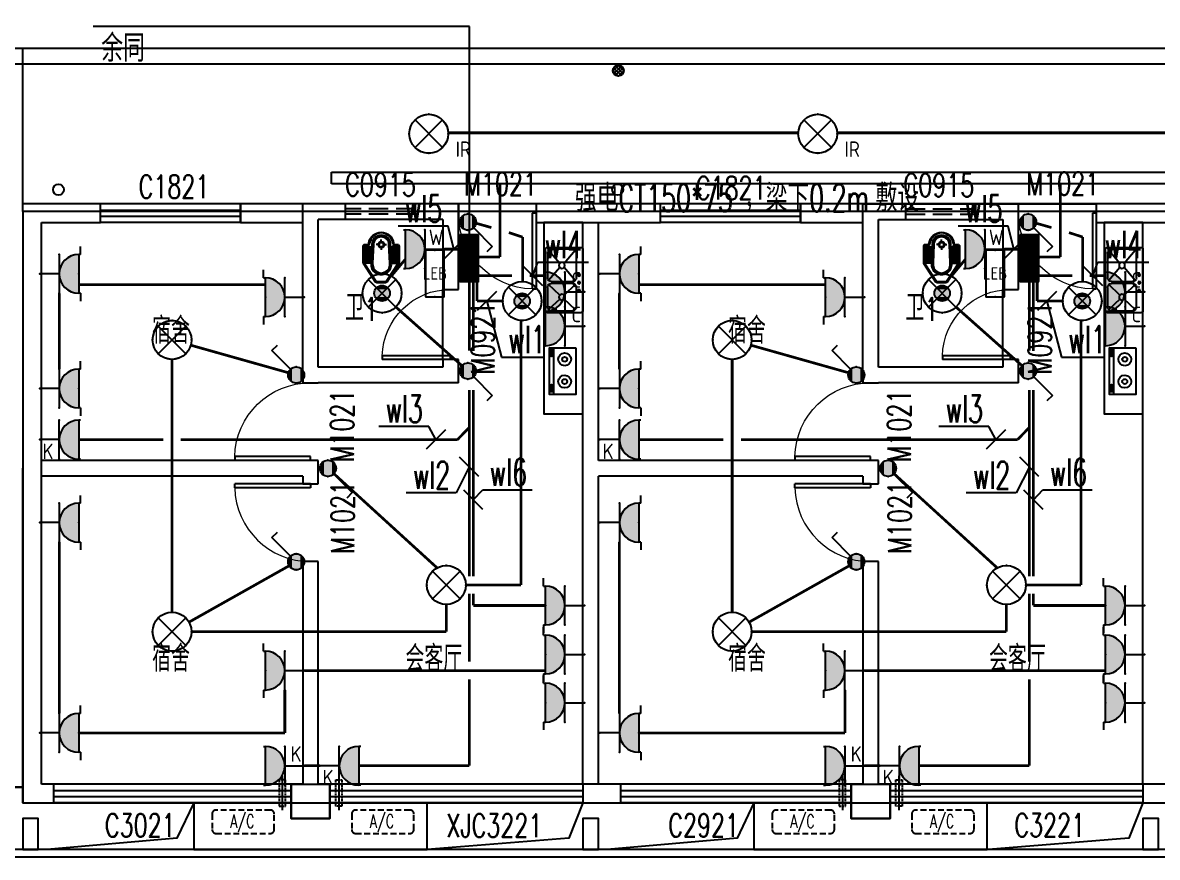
# Model space of a CAD drawing. Extents: x -9422388 to 15610651, y -1992469 to 953794.
# Drawn here: x -2757211 to -2742626, y -207151 to -196424 of the extents above; entities that cross this region are included whole.
import ezdxf
from ezdxf.enums import TextEntityAlignment as Align

# ---------------------------------------------------------------- set-up
doc = ezdxf.new("R2010")
doc.units = 0
doc.header["$LTSCALE"] = 1000
for name, pattern in [('( Hidden )', [0.375, 0.25, -0.125]), ('ACAD_ISO04W100', [30, 24, -3, 0, -3]), ('DASH', [0.35, 0.25, -0.1])]:
    doc.linetypes.add(name, pattern=pattern)
for name, color, linetype in [('A-FLOR-HVAC', 4, 'Continuous'), ('A-FLOR-OTHER2-ON', 83, 'Continuous'), ('CABLETRAY', 4, 'Continuous'), ('DIM-插座', 3, 'Continuous'), ('DIM-照明', 3, 'Continuous'), ('DIM-箱柜', 3, 'Continuous'), ('EQUIP-插座', 3, 'Continuous'), ('EQUIP-照明', 3, 'Continuous'), ('EQUIP-箱柜', 3, 'Continuous'), ('TEL_TEXT', 7, 'Continuous'), ('WINDOW_TEXT', 7, 'Continuous'), ('WIRE-插座', 5, 'Continuous'), ('WIRE-照明', 1, 'Continuous'), ('厨具', 4, 'Continuous'), ('洁具', 253, 'Continuous')]:
    doc.layers.add(name, color=color, linetype=linetype)
doc.styles.add('_TCH_DIM', font='SIMPLEX', dxfattribs={"bigfont": 'GBCBIG'})
doc.styles.add('_TCH_WINDOW', font='SIMPLEX', dxfattribs={"height": 3.5, "bigfont": 'GBCBIG'})
doc.styles.add('_TEL_ATTDEF', font='GBENOR', dxfattribs={"width": 0.8, "height": 3, "bigfont": 'GBCBIG'})
doc.styles.add('_TEL_DIM', font='SIMPLEX', dxfattribs={"width": 0.8, "height": 3.5, "bigfont": 'HZTXT'})
doc.styles.get("Standard").update_dxf_attribs({"font": 'gbenor.shx', "bigfont": 'gbcbig.shx'})

# ---------------------------------------------------------------- blocks, each defined once
blk = doc.blocks.new('$plan$00002871')
at = {"layer": '洁具', "color": 0}
for p, q in [((0, -475), (0, -423)), ((-15, -490), (-67, -490)), ((0, -505), (0, -557)), ((15, -490), (67, -490))]:
    blk.add_line(p, q, dxfattribs=at)
for points in [[(159, -508, -0.88995), (-159, -508, 0.380538), (-179, -491), (-210, -491, -0.414214), (-230, -471), (-230, -258, -0.144595), (-227, -247), (-73, -9, -0.254383), (-56, 0), (56, 0, -0.254383), (73, -9), (227, -247, -0.144595), (230, -258), (230, -471, -0.414214), (210, -491), (179, -491, 0.380538)], [(120, -491), (130, -252, 1.134994), (-130, -252), (-120, -491, 0.992594)], [(105, -490), (115, -251, 1.141146), (-115, -251), (-105, -490, 0.994896)], [(100, -490), (110, -251, 1.143479), (-110, -251), (-100, -490, 0.995777)], [(-149, -264, 1), (-149, -252), (-207, -252, 1), (-207, -264)], [(-148, -287, 1), (-148, -275), (-207, -275, 1), (-207, -287)], [(-149, -263, 1), (-149, -253), (-207, -253, 1), (-207, -263)], [(-148, -286, 1), (-148, -276), (-207, -276, 1), (-207, -286)], [(148, -287, -1), (148, -275), (207, -275, -1), (207, -287)], [(148, -286, -1), (148, -276), (207, -276, -1), (207, -286)], [(149, -264, -1), (149, -252), (207, -252, -1), (207, -264)], [(149, -263, -1), (149, -253), (207, -253, -1), (207, -263)], [(-147, -307, 1), (-147, -295), (-207, -295, 1), (-207, -307)], [(-146, -330, 1), (-146, -319), (-207, -319, 1), (-207, -330)], [(-146, -352, 1), (-146, -341), (-207, -341, 1), (-207, -352)], [(-145, -376, 1), (-145, -364), (-207, -364, 1), (-207, -376)], [(-144, -399, 1), (-144, -388), (-207, -388, 1), (-207, -399)], [(-143, -423, 1), (-143, -411), (-207, -411, 1), (-207, -423)], [(-141, -444, 1), (-141, -432), (-207, -432, 1), (-207, -444)], [(-147, -306, 1), (-147, -296), (-207, -296, 1), (-207, -306)], [(-146, -329, 1), (-146, -320), (-207, -320, 1), (-207, -329)], [(-146, -351, 1), (-146, -342), (-207, -342, 1), (-207, -351)], [(-145, -375, 1), (-145, -365), (-207, -365, 1), (-207, -375)], [(-144, -398, 1), (-144, -389), (-207, -389, 1), (-207, -398)], [(-143, -422, 1), (-143, -412), (-207, -412, 1), (-207, -422)], [(-141, -443, 1), (-141, -433), (-207, -433, 1), (-207, -443)], [(141, -444, -1), (141, -432), (207, -432, -1), (207, -444)], [(141, -443, -1), (141, -433), (207, -433, -1), (207, -443)], [(143, -423, -1), (143, -411), (207, -411, -1), (207, -423)], [(144, -399, -1), (144, -388), (207, -388, -1), (207, -399)], [(143, -422, -1), (143, -412), (207, -412, -1), (207, -422)], [(145, -376, -1), (145, -364), (207, -364, -1), (207, -376)], [(144, -398, -1), (144, -389), (207, -389, -1), (207, -398)], [(146, -352, -1), (146, -341), (207, -341, -1), (207, -352)], [(145, -375, -1), (145, -365), (207, -365, -1), (207, -375)], [(146, -330, -1), (146, -319), (207, -319, -1), (207, -330)], [(146, -351, -1), (146, -342), (207, -342, -1), (207, -351)], [(147, -307, -1), (147, -295), (207, -295, -1), (207, -307)], [(146, -329, -1), (146, -320), (207, -320, -1), (207, -329)], [(147, -306, -1), (147, -296), (207, -296, -1), (207, -306)], [(-141, -464, 1), (-141, -453), (-207, -453, 1), (-207, -464)], [(-141, -463, 1), (-141, -454), (-207, -454, 1), (-207, -463)], [(141, -464, -1), (141, -453), (207, -453, -1), (207, -464)], [(141, -463, -1), (141, -454), (207, -454, -1), (207, -463)]]:
    blk.add_lwpolyline(points, format="xyb", close=True, dxfattribs=at)
blk.add_lwpolyline([(-149, -507, 0.380538), (-179, -481), (-210, -481, -0.414214), (-220, -471), (-220, -258, -0.144595), (-218, -253), (-64, -15, -0.254383), (-56, -10), (56, -10, -0.254383), (64, -15), (218, -253, -0.144595), (220, -258), (220, -471, -0.414214), (210, -481), (179, -481, 0.380538), (149, -507, 0.380538)], format="xyb", dxfattribs=at)
for radius in [40, 31.7]:
    blk.add_circle((0, -490), radius, dxfattribs=at)
blk.add_arc((0, -490), 150, 186.665, 353.335, dxfattribs=at)
blk = doc.blocks.new('KTWJ1')
at = {"layer": 'A-FLOR-HVAC', "color": 0, "linetype": '( Hidden )', "ltscale": 0.3}
blk.add_lwpolyline([(152982, -14209, 0.414214), (153032, -14259), (153732, -14259, 0.414214), (153782, -14209), (153782, -14009, 0.414214), (153732, -13959), (153032, -13959, 0.414214), (152982, -14009)], format="xyb", close=True, dxfattribs=at)
at = {"layer": 'A-FLOR-HVAC', "color": 0, "style": '_TCH_WINDOW', "width": 0.705882}
blk.add_text('A/C', height=170, dxfattribs=at).set_placement((153214, -14188))
blk = doc.blocks.new('A$C0CF77FE4')
at = {"layer": 'A-FLOR-OTHER2-ON', "color": 0, "linetype": 'ACAD_ISO04W100', "ltscale": 5}
blk.add_line((40, 440), (40, 0), dxfattribs=at)
at = {"layer": 'A-FLOR-OTHER2-ON', "color": 0, "linetype": 'DASH', "ltscale": 0.1}
blk.add_lwpolyline([(0, 390), (80, 390), (80, 50), (0, 50)], close=True, dxfattribs=at)
blk = doc.blocks.new('$plan$00002777')
at = {"layer": '厨具', "color": 0}
for p, q in [((-300, -284), (300, -284)), ((-267, -307), (-267, -318)), ((-257, -316), (-257, -333)), ((-192, -316), (-257, -316)), ((-257, -333), (-192, -333)), ((-192, -333), (-192, -316)), ((-176, -308), (-176, -318)), ((192, -308), (192, -318)), ((208, -316), (273, -316)), ((208, -333), (208, -316)), ((273, -333), (208, -333)), ((273, -316), (273, -333)), ((284, -307), (284, -318))]:
    blk.add_line(p, q, dxfattribs=at)
blk.add_lwpolyline([(300, 0), (-300, 0), (-300, -340), (300, -340)], close=True, dxfattribs=at)
for points in [[(-176, -308, 0.259034), (-178, -304, 0.076276), (-189, -299, 0.036515), (-203, -297, 0.026615), (-221, -296, 0.026615), (-240, -297, 0.036515), (-254, -299, 0.076276), (-265, -304, 0.259034), (-267, -308, 0.078462), (-267, -309, 0.056762)], [(-176, -318, 0.259034), (-178, -315, 0.076276), (-189, -310, 0.036515), (-203, -307, 0.026615), (-221, -306, 0.026615), (-240, -307, 0.036515), (-254, -310, 0.076276), (-265, -315, 0.259034), (-267, -318, 0.259034), (-265, -322, 0.056762), (-257, -326, 0.036515)], [(-192, -327, 0.008736), (-189, -327, 0.076276), (-178, -322, 0.259034), (-176, -318, 0.259034)], [(192, -308, -0.259034), (194, -304, -0.076276), (205, -299, -0.036515), (219, -297, -0.026615), (238, -296, -0.026615), (257, -297, -0.036515), (270, -299, -0.076276), (282, -304, -0.259034), (284, -308, -0.078462), (283, -309, -0.056762)], [(192, -318, -0.259034), (194, -315, -0.076276), (205, -310, -0.036515), (219, -307, -0.026615), (238, -306, -0.026615), (257, -307, -0.036515), (270, -310, -0.076276), (282, -315, -0.259034), (284, -318, -0.259034), (282, -322, -0.056762), (273, -326, -0.036515)], [(208, -327, -0.008736), (205, -327, -0.076276), (194, -322, -0.259034), (192, -318, -0.259034)]]:
    blk.add_lwpolyline(points, format="xyb", dxfattribs=at)
for centre, radius, start, end in [((-135, -143), 82.5, 0.964, 0), ((-135, -143), 31.6, 0.6532, 0), ((151, -143), 82.5, 180, 179.036), ((151, -143), 31.6, 180, 179.3468)]:
    blk.add_arc(centre, radius, start, end, dxfattribs=at)
blk = doc.blocks.new('$DorLib2D$00000001')
at = {"color": 0}
for p, q in [((0.45, 0.975), (0.5, 0.975)), ((0.45, 0), (0.45, 0.975)), ((0.5, 0), (0.5, 0.975)), ((0.5, 0), (0.45, 0))]:
    blk.add_line(p, q, dxfattribs=at)
at = {"color": 0, "lineweight": 13}
blk.add_arc((0.475, 0), 0.975, 91.4693, 180, dxfattribs=at)
blk = doc.blocks.new('$TCHSYS$WIN2D')
at = {"color": 0}
for p, q in [((-0.5, 0.5), (0.5, 0.5)), ((-0.5, 0.5), (-0.5, -0.5)), ((0.5, 0.5), (0.5, -0.5)), ((0.5, 0.1667), (-0.5, 0.1667)), ((0.5, -0.1667), (-0.5, -0.1667)), ((-0.5, -0.5), (0.5, -0.5))]:
    blk.add_line(p, q, dxfattribs=at)
blk = doc.blocks.new('$plan$00002763')
at = {"layer": '洁具', "color": 0}
for p, q in [((-395, -405), (-395, -132)), ((-381, -98), (-246, -241)), ((-345, -82), (-95, -82)), ((-59, -98), (-194, -241)), ((-45, -132), (-45, -405)), ((-20, -405), (-20, -132)), ((-6, -98), (161, -241)), ((30, -82), (345, -82)), ((381, -98), (214, -241)), ((395, -132), (395, -405)), ((-246, -297), (-381, -440)), ((-194, -297), (-59, -440)), ((161, -297), (-6, -440)), ((214, -297), (381, -440)), ((-95, -455), (-345, -455)), ((345, -455), (30, -455))]:
    blk.add_line(p, q, dxfattribs=at)
blk.add_lwpolyline([(-420, -25), (-420, -455, 0.200464), (-413, -473, 0.197353), (-395, -480), (395, -480, 0.19737), (413, -473, 0.200447), (420, -455), (420, -25, 0.200464), (413, -7, 0.197353), (395, 0), (-395, 0, 0.19737), (-413, -7, 0.200447), (-420, -25)], format="xyb", close=True, dxfattribs=at)
for centre, major_axis, start_param, end_param in [((-345, -132), (-50, 0), -1.570796, 0), ((-136, -48), (-14.2, 0), 3.141593, 9.424778), ((-95, -132), (-50, 0), 3.141593, 4.712389), ((-36, -48), (-15.1, 0), 3.141593, 9.424778), ((30, -132), (-50, 0), -1.570796, 0), ((64, -48), (-14.2, 0), 3.141593, 9.424778), ((345, -132), (-50, 0), 3.141593, 4.712389), ((-220, -269), (-38.6, 0), 3.141593, 9.424778), ((188, -269), (-38.6, 0), 3.141593, 9.424778), ((-345, -405), (50, 0), 3.141593, 4.712389), ((-95, -405), (50, 0), 4.712389, 6.283185), ((30, -405), (50, 0), 3.141593, 4.712389), ((345, -405), (50, 0), 4.712389, 6.283185)]:
    blk.add_ellipse(centre, major_axis=major_axis, ratio=0.9938, start_param=start_param, end_param=end_param, dxfattribs=at)
blk = doc.blocks.new('542523')
h = blk.add_hatch()
h.set_pattern_fill('ANSI37', color=8, scale=20)
h.set_pattern_definition([(45, (547278.676, 194924.172), (-22.4506403, 22.4506403), []), (135, (547278.676, 194924.172), (-22.4506403, -22.4506403), [])])
edge = h.paths.add_edge_path()
edge.add_arc((1601586.1, -189080.4), 70, 0, 360)
at = {"color": 8}
for p, q in [((1579529.8, -188792.6), (1622929.8, -188792.5)), ((1593929.8, -188792.6), (1636422.2, -188792.5)), ((1593929.8, -190892.6), (1593929.8, -188792.6)), ((1579729.8, -188992.6), (1622929.8, -188992.5)), ((1594929.8, -190792.6), (1593929.8, -190792.6)), ((1639742.7, -190892.6), (1593929.8, -190892.6)), ((1594929.8, -191032.6), (1594929.8, -190792.6)), ((1597529.8, -190792.6), (1596729.8, -190792.6)), ((1596729.8, -190792.6), (1596729.8, -191032.6)), ((1597529.8, -192992.6), (1597529.8, -190792.6)), ((1599529.8, -190792.6), (1597529.8, -190792.6)), ((1599529.8, -190792.6), (1599529.8, -191032.6)), ((1600529.8, -190792.6), (1599529.8, -190792.6)), ((1599529.8, -191892.6), (1599529.8, -190792.6)), ((1601229.8, -190792.6), (1600529.8, -190792.6)), ((1600529.8, -190792.6), (1600529.8, -191032.6)), ((1602129.8, -190792.6), (1601229.8, -190792.6)), ((1602129.8, -191032.6), (1602129.8, -190792.6)), ((1604729.8, -190792.6), (1603929.8, -190792.6)), ((1603929.8, -190792.6), (1603929.8, -191032.6)), ((1604729.8, -190792.6), (1606729.8, -190792.6)), ((1604729.8, -192992.6), (1604729.8, -190792.6)), ((1606729.8, -190792.6), (1607729.8, -190792.6)), ((1606729.8, -191892.6), (1606729.8, -190792.6)), ((1606729.8, -191032.6), (1606729.8, -190792.6)), ((1608429.8, -190792.6), (1607729.8, -190792.6)), ((1607729.8, -190792.6), (1607729.8, -191032.6)), ((1609329.8, -190792.6), (1608429.8, -190792.6)), ((1594169.8, -194192.6), (1594169.8, -191032.6)), ((1594169.8, -191032.6), (1594929.8, -191032.6)), ((1596729.8, -191032.6), (1597529.8, -191032.6)), ((1597729.8, -192892.6), (1597729.8, -190992.6)), ((1599329.8, -190992.6), (1597729.8, -190992.6)), ((1599329.8, -190992.6), (1599329.8, -191892.6)), ((1600529.8, -191032.6), (1601229.8, -191032.6)), ((1601129.8, -194192.6), (1601129.8, -191032.6)), ((1601229.8, -191032.6), (1602129.8, -191032.6)), ((1601329.8, -194092.6), (1601329.8, -191032.6)), ((1603929.8, -191032.6), (1604729.8, -191032.6)), ((1604929.8, -190992.6), (1606529.8, -190992.6)), ((1604929.8, -192892.6), (1604929.8, -190992.6)), ((1606529.8, -190992.6), (1606529.8, -191892.6)), ((1607729.8, -191032.6), (1608429.8, -191032.6)), ((1608329.8, -194192.6), (1608329.8, -191032.6)), ((1608429.8, -191032.6), (1609329.8, -191032.6)), ((1599329.8, -191892.6), (1599529.8, -191892.6)), ((1599329.8, -192792.6), (1599329.8, -191892.6)), ((1606529.8, -191892.6), (1606729.8, -191892.6)), ((1606529.8, -192792.6), (1606529.8, -191892.6)), ((1599529.8, -192792.6), (1599329.8, -192792.6)), ((1599329.8, -192792.6), (1599329.8, -192892.6)), ((1599529.8, -193092.6), (1599529.8, -192792.6)), ((1606729.8, -192792.6), (1606529.8, -192792.6)), ((1606529.8, -192792.6), (1606529.8, -192892.6)), ((1606729.8, -193092.6), (1606729.8, -192792.6)), ((1599329.8, -192892.6), (1597729.8, -192892.6)), ((1606529.8, -192892.6), (1604929.8, -192892.6)), ((1597529.8, -192992.6), (1597529.8, -193092.6)), ((1597529.8, -193092.6), (1597729.8, -193092.6)), ((1599529.8, -193092.6), (1597729.8, -193092.6)), ((1604729.8, -192992.6), (1604729.8, -193092.6)), ((1604729.8, -193092.6), (1604929.8, -193092.6)), ((1606729.8, -193092.6), (1604929.8, -193092.6)), ((1597529.8, -194092.6), (1594169.8, -194092.6)), ((1597729.8, -194092.6), (1597529.8, -194092.6)), ((1597729.8, -194192.6), (1597729.8, -194092.6)), ((1604729.8, -194092.6), (1601329.8, -194092.6)), ((1604929.8, -194092.6), (1604729.8, -194092.6)), ((1604929.8, -194192.6), (1604929.8, -194092.6)), ((1593929.8, -198492.6), (1593929.8, -194192.6)), ((1594169.8, -198252.6), (1594169.8, -194192.6)), ((1597729.8, -194392.6), (1597729.8, -194192.6)), ((1601129.8, -198252.6), (1601129.8, -194192.6)), ((1604929.8, -194392.6), (1604929.8, -194192.6)), ((1608329.8, -198252.6), (1608329.8, -194192.6)), ((1597529.8, -194292.6), (1594169.8, -194292.6)), ((1597529.8, -194292.6), (1597529.8, -194392.6)), ((1597529.8, -194392.6), (1597729.8, -194392.6)), ((1601329.8, -198252.6), (1601329.8, -194292.6)), ((1604729.8, -194292.6), (1601329.8, -194292.6)), ((1604729.8, -194292.6), (1604729.8, -194392.6)), ((1604729.8, -194392.6), (1604929.8, -194392.6)), ((1597729.8, -195392.6), (1597529.8, -195392.6)), ((1597529.8, -195392.6), (1597529.8, -198252.6)), ((1597729.8, -198252.6), (1597729.8, -195392.6)), ((1604929.8, -195392.6), (1604729.8, -195392.6)), ((1604729.8, -195392.6), (1604729.8, -198252.6)), ((1604929.8, -198252.6), (1604929.8, -195392.6)), ((1579729.8, -198292.6), (1593929.8, -198292.6)), ((1594329.8, -198252.6), (1594169.8, -198252.6)), ((1594329.8, -198492.6), (1594329.8, -198252.6)), ((1597529.8, -198252.6), (1597379.8, -198252.6)), ((1597379.8, -198252.6), (1597379.8, -198692.6)), ((1597879.8, -198252.6), (1597729.8, -198252.6)), ((1597879.8, -198692.6), (1597879.8, -198252.6)), ((1601229.8, -198252.6), (1601129.8, -198252.6)), ((1601129.8, -198252.6), (1601129.8, -198492.6)), ((1601616.8, -198252.6), (1601229.8, -198252.6)), ((1601616.8, -198492.6), (1601616.8, -198252.6)), ((1604729.8, -198252.6), (1604579.8, -198252.6)), ((1604579.8, -198252.6), (1604579.8, -198692.6)), ((1605079.8, -198252.6), (1604929.8, -198252.6)), ((1605079.8, -198692.6), (1605079.8, -198252.6)), ((1608429.8, -198252.6), (1608329.8, -198252.6)), ((1608329.8, -198252.6), (1608329.8, -198492.6)), ((1608679.3, -198252.6), (1608429.8, -198252.6)), ((1593929.8, -198492.6), (1594329.8, -198492.6)), ((1601129.8, -198492.6), (1601229.8, -198492.6)), ((1601229.8, -198492.6), (1601616.8, -198492.6)), ((1608329.8, -198492.6), (1608429.8, -198492.6)), ((1608429.8, -198492.6), (1608679.3, -198492.6)), ((1597379.8, -198692.6), (1597879.8, -198692.6)), ((1604579.8, -198692.6), (1605079.8, -198692.6))]:
    blk.add_line(p, q, dxfattribs=at)
at = {"color": 8, "linetype": 'DASH'}
for p, q in [((1598079.8, -190992.6, 900), (1598079.8, -190792.6, 900)), ((1598979.8, -190859.2, 900), (1598079.8, -190859.2, 900)), ((1598979.8, -190992.6, 900), (1598979.8, -190792.6, 900)), ((1605279.8, -190792.6, 900), (1605279.8, -190992.6, 900)), ((1605279.8, -190859.2, 900), (1606179.8, -190859.2, 900)), ((1606179.8, -190792.6, 900), (1606179.8, -190992.6, 900)), ((1598979.8, -190925.9, 900), (1598079.8, -190925.9, 900)), ((1605279.8, -190925.9, 900), (1606179.8, -190925.9, 900))]:
    blk.add_line(p, q, dxfattribs=at)
at = {"color": 8}
for points in [[(1629019.7, -172945.8), (1629019.7, -172945.8, -0.4142136), (1629241, -171980.9), (1636189.1, -167626.1, -0.4142136), (1638256.7, -168100.5), (1651526.9, -189272.8, -0.2728148), (1651568.4, -190795.7), (1647349.6, -198418.9, -0.2728148), (1646037.2, -199192.6), (1580429.8, -199192.6, -0.4142134), (1578829.8, -197592.6), (1578829.8, -189492.6, -0.4142137), (1579529.8, -188792.6), (1579529.8, -188792.6)], [(1622929.8, -199092.6), (1580429.8, -199092.6, -0.4142134), (1578929.8, -197592.6), (1578929.8, -189492.6, -0.4142137), (1579529.8, -188892.6), (1579529.8, -188892.6)]]:
    blk.add_lwpolyline(points, format="xyb", dxfattribs=at)
for points in [[(1593929.8, -190892.6), (1593929.8, -198492.6), (1646508.8, -198492.6), (1651184.3, -190044.2), (1637238.7, -167794.3), (1630799.1, -171830.5), (1641151.3, -188347.3), (1639742.7, -190892.6)], [(1601129.8, -191032.6), (1600629.8, -191032.6), (1600629.8, -193492.6), (1601129.8, -193492.6)], [(1608329.8, -191032.6), (1607829.8, -191032.6), (1607829.8, -193492.6), (1608329.8, -193492.6)], [(1597379.8, -198252.6), (1597879.8, -198252.6), (1597879.8, -198692.6), (1597379.8, -198692.6)], [(1604579.8, -198252.6), (1605079.8, -198252.6), (1605079.8, -198692.6), (1604579.8, -198692.6)], [(1593929.8, -199092.6), (1594129.8, -199092.6), (1594129.8, -198692.6), (1593929.8, -198692.6)], [(1601129.8, -199092.6), (1601329.8, -199092.6), (1601329.8, -198692.6), (1601129.8, -198692.6)], [(1608329.8, -199092.6), (1608529.8, -199092.6), (1608529.8, -198692.6), (1608329.8, -198692.6)]]:
    blk.add_lwpolyline(points, close=True, dxfattribs=at)
for points in [[(1593929.8, -190792.6), (1593929.8, -188992.6)], [(1625949.8, -190792.6), (1600529.8, -190792.6)], [(1593929.8, -198292.6), (1579729.8, -198292.6)], [(1596129.8, -198492.6), (1595912.3, -198947.3), (1594243.5, -199092.6)], [(1597379.8, -198492.6), (1596129.8, -198492.6), (1596129.8, -199092.6), (1599129.8, -199092.6), (1599129.8, -198492.6), (1597879.8, -198492.6)], [(1601129.8, -198492.6), (1600948.6, -198947.3), (1599129.8, -199092.6)], [(1603329.8, -198492.6), (1603112.3, -198947.3), (1601443.5, -199092.6)], [(1604579.8, -198492.6), (1603329.8, -198492.6), (1603329.8, -199092.6), (1606329.8, -199092.6), (1606329.8, -198492.6), (1605079.8, -198492.6)], [(1608329.8, -198492.6), (1608148.6, -198947.3), (1606343.1, -199092.6)]]:
    blk.add_lwpolyline(points, dxfattribs=at)
for centre in [(1601586.1, -189080.4), (1594389.6, -190611.1), (1601579.3, -190611.1)]:
    blk.add_circle(centre, 70, dxfattribs=at)
ref = blk.add_blockref('$TCHSYS$WIN2D', (1595829.8, -190912.6), dxfattribs=dict(at, xscale=1800, yscale=240, zscale=240, rotation=180))
ref.add_attrib('A', 'C1821', (1595419.8, -190720.8), dxfattribs={"layer": 'WINDOW_TEXT', "color": 8, "height": 297.5, "style": '_TCH_WINDOW', "width": 0.705882})
ref = blk.add_blockref('$DorLib2D$00000001', (1600029.8, -190912.6), dxfattribs=dict(at, xscale=-1000, yscale=1000, zscale=240, rotation=180))
ref.add_attrib('A', 'M1021', (1599604.8, -190687.8), dxfattribs={"layer": 'WINDOW_TEXT', "color": 8, "height": 297.5, "style": '_TCH_WINDOW', "width": 0.705882})
ref = blk.add_blockref('$TCHSYS$WIN2D', (1603029.8, -190912.6), dxfattribs=dict(at, xscale=-1800, yscale=-240, zscale=240, rotation=359.9999999999926))
ref.add_attrib('A', 'C1821', (1602582.6, -190738.2), dxfattribs={"layer": 'WINDOW_TEXT', "color": 8, "height": 297.5, "style": '_TCH_WINDOW', "width": 0.705882})
ref = blk.add_blockref('$DorLib2D$00000001', (1607229.8, -190912.6), dxfattribs=dict(at, xscale=1000, yscale=-1000, zscale=240, rotation=359.9999999999907))
ref.add_attrib('A', 'M1021', (1606831.2, -190683.9), dxfattribs={"layer": 'WINDOW_TEXT', "color": 8, "height": 297.5, "style": '_TCH_WINDOW', "width": 0.705882})
at = {"color": 8, "rotation": 180}
for p in [(1598538.5, -191807.6), (1605741.5, -191807.6)]:
    blk.add_blockref('$plan$00002871', p, dxfattribs=at)
at = {"color": 8, "yscale": -1, "rotation": 89.99999999997121}
for p in [(1601129.8, -191772.6), (1608329.8, -191772.6)]:
    blk.add_blockref('$plan$00002763', p, dxfattribs=at)
at = {"color": 8}
ref = blk.add_blockref('$DorLib2D$00000001', (1599429.8, -192342.6), dxfattribs=dict(at, xscale=-900, yscale=900, zscale=200, rotation=90))
ref.add_attrib('A', 'M0921', (1599993.6, -192987.6), dxfattribs={"layer": 'WINDOW_TEXT', "color": 8, "height": 297.5, "rotation": 90, "style": '_TCH_WINDOW', "width": 0.705882})
ref = blk.add_blockref('$DorLib2D$00000001', (1606629.8, -192342.6), dxfattribs=dict(at, xscale=-900, yscale=900, zscale=200, rotation=90.00000000000635))
ref.add_attrib('A', 'M0921', (1607153.6, -192987.6), dxfattribs={"layer": 'WINDOW_TEXT', "color": 8, "height": 297.5, "rotation": 90, "style": '_TCH_WINDOW', "width": 0.705882})
at = {"color": 8, "xscale": -1, "rotation": 270.0000000000438}
for p in [(1601039.8, -192942.6), (1608239.8, -192942.6)]:
    blk.add_blockref('$plan$00002777', p, dxfattribs=at)
at = {"color": 8}
ref = blk.add_blockref('$DorLib2D$00000001', (1597629.8, -193592.6), dxfattribs=dict(at, xscale=-1000, yscale=1000, zscale=200, rotation=90))
ref.add_attrib('A', 'M1021', (1598184.5, -194117.2), dxfattribs={"layer": 'WINDOW_TEXT', "color": 8, "height": 297.5, "rotation": 90, "style": '_TCH_WINDOW', "width": 0.705882})
ref = blk.add_blockref('$DorLib2D$00000001', (1604829.8, -193592.6), dxfattribs=dict(at, xscale=-1000, yscale=1000, zscale=200, rotation=90.00000000001111))
ref.add_attrib('A', 'M1021', (1605344.5, -194117.2), dxfattribs={"layer": 'WINDOW_TEXT', "color": 8, "height": 297.5, "rotation": 90, "style": '_TCH_WINDOW', "width": 0.705882})
ref = blk.add_blockref('$DorLib2D$00000001', (1597629.8, -194892.6), dxfattribs=dict(at, xscale=1000, yscale=1000, zscale=200, rotation=90))
ref.add_attrib('A', 'M1021', (1598191.7, -195292.3), dxfattribs={"layer": 'WINDOW_TEXT', "color": 8, "height": 297.5, "rotation": 90, "style": '_TCH_WINDOW', "width": 0.705882})
ref = blk.add_blockref('$DorLib2D$00000001', (1604829.8, -194892.6), dxfattribs=dict(at, xscale=1000, yscale=1000, zscale=200, rotation=90.00000000000635))
ref.add_attrib('A', 'M1021', (1605351.7, -195292.3), dxfattribs={"layer": 'WINDOW_TEXT', "color": 8, "height": 297.5, "rotation": 90, "style": '_TCH_WINDOW', "width": 0.705882})
at = {"color": 8, "xscale": -1}
for p in [(1597306, -198585.5), (1604506, -198585.5)]:
    blk.add_blockref('A$C0CF77FE4', p, dxfattribs=at)
at = {"color": 8}
for name, p in [('A$C0CF77FE4', (1597953.7, -198585.5)), ('A$C0CF77FE4', (1605153.7, -198585.5)), ('KTWJ1', (1443382.3, -184626.5)), ('KTWJ1', (1445176.8, -184626.5)), ('KTWJ1', (1450582.3, -184626.5)), ('KTWJ1', (1452376.8, -184626.5))]:
    blk.add_blockref(name, p, dxfattribs=at)
ref = blk.add_blockref('$TCHSYS$WIN2D', (1595854.8, -198372.6), dxfattribs=dict(at, xscale=3050.051462627482, yscale=240, zscale=240, rotation=180))
ref.add_attrib('A', 'C3021', (1594986.4, -198929.7), dxfattribs={"layer": 'WINDOW_TEXT', "color": 8, "height": 297.5, "style": '_TCH_WINDOW', "width": 0.705882})
ref = blk.add_blockref('$TCHSYS$WIN2D', (1599504.8, -198372.6), dxfattribs=dict(at, xscale=-3250, yscale=240, zscale=240))
ref.add_attrib('A', 'XJC3221', (1599376.8, -198933.1), dxfattribs={"layer": 'WINDOW_TEXT', "color": 8, "height": 297.5, "style": '_TCH_WINDOW', "width": 0.705882})
ref = blk.add_blockref('$TCHSYS$WIN2D', (1603098.3, -198372.6), dxfattribs=dict(at, xscale=-2963, yscale=-240, zscale=240, rotation=359.9999999999926))
ref.add_attrib('A', 'C2921', (1602229.8, -198929.7), dxfattribs={"layer": 'WINDOW_TEXT', "color": 8, "height": 297.5, "style": '_TCH_WINDOW', "width": 0.705882})
ref = blk.add_blockref('$TCHSYS$WIN2D', (1606704.8, -198372.6), dxfattribs=dict(at, xscale=-3250, yscale=240, zscale=240, rotation=359.9999999999917))
ref.add_attrib('A', 'C3221', (1606678.1, -198928.6), dxfattribs={"layer": 'WINDOW_TEXT', "color": 8, "height": 297.5, "style": '_TCH_WINDOW', "width": 0.705882})
at = {"color": 8, "style": '_TCH_DIM'}
for s, height, p in [('卫', 337.6, (1598075.1, -192295.4)), ('卫', 337.6, (1605278, -192295.4)), ('宿舍', 337.59, (1595593.7, -192589.7)), ('宿舍', 337.59, (1602997.3, -192589.7)), ('宿舍', 337.59, (1595593.7, -196805.9)), ('会客厅', 337.59, (1598850, -196808.8)), ('宿舍', 337.59, (1602997.3, -196805.9)), ('会客厅', 337.59, (1606351.5, -196808.8))]:
    blk.add_text(s, height=height, dxfattribs=at).set_placement(p)
at = {"color": 8, "style": '_TCH_DIM', "width": 0.705882}
for p in [(1598320.8, -192295.4), (1605523.8, -192295.4)]:
    blk.add_text('1', height=297.5, dxfattribs=at).set_placement(p)
at = {"layer": 'WINDOW_TEXT', "color": 8, "style": '_TCH_WINDOW', "width": 0.705882}
for p in [(1598074.8, -190693.6), (1605252.2, -190701.9)]:
    blk.add_text('C0915', height=297.5, dxfattribs=at).set_placement(p)
blk = doc.blocks.new('$equip$00002530')
for p, q in [((-0.354, 0.354), (0.354, -0.354)), ((0.354, 0.354), (-0.354, -0.354))]:
    blk.add_line(p, q)
at = {"const_width": 0.04}
blk.add_lwpolyline([(0, 0.5, -1), (0, -0.5, -1), (0, 0.5, -2.479085)], format="xyb", dxfattribs=at)
blk.add_circle((0, 0), 0.5)
for p in [(0, 0.5), (-0.5, 0), (0.5, 0), (0, -0.5)]:
    blk.add_point(p)
at = {"color": 7, "style": '_TEL_DIM', "flags": 1}
blk.add_attdef('A', text='', height=0.00002, dxfattribs=at).set_placement((0, 0), align=Align.MIDDLE_CENTER)
at = {"color": 7, "style": '_TEL_DIM'}
blk.add_attdef('$TEXT$', text='', height=0.4, dxfattribs=at).set_placement((0.887, -0.396), align=Align.MIDDLE_CENTER)
blk = doc.blocks.new('$equip$00002539')
for p, q in [((-0.354, 0.354), (0.354, -0.354)), ((0.354, 0.354), (-0.354, -0.354))]:
    blk.add_line(p, q)
at = {"const_width": 0.04}
blk.add_lwpolyline([(-0.5, 0, 1), (0.5, 0, 1), (-0.5, 0, 0.911406)], format="xyb", dxfattribs=at)
blk.add_circle((0, 0), 0.5)
for p in [(0, 0.5), (-0.5, 0), (0.5, 0), (0, -0.5)]:
    blk.add_point(p)
at = {"color": 7, "style": '_TEL_DIM', "flags": 1}
blk.add_attdef('A', text='', height=0.00002, dxfattribs=at).set_placement((0, 0), align=Align.MIDDLE_CENTER)
blk = doc.blocks.new('$equip$00002828')
for p, q in [((0.354, 0.354), (-0.354, -0.354)), ((-0.354, 0.354), (0.354, -0.354))]:
    blk.add_line(p, q)
at = {"const_width": 0.04}
blk.add_lwpolyline([(0.5, 0, -1), (-0.5, 0, -1), (0.5, 0, 1)], format="xyb", dxfattribs=at)
for radius in [0.5, 0.2]:
    blk.add_circle((0, 0), radius)
for p in [(0, 0.5), (-0.5, 0), (0.5, 0), (0, -0.5)]:
    blk.add_point(p)
for points in [[(-0.173, 0.1), (0.173, 0.1), (-0.2, 0), (0.2, 0)], [(-0.173, -0.1), (0.173, -0.1), (-0.2, 0), (0.2, 0)], [(-0.1, 0.173), (0.1, 0.173), (-0.173, 0.1), (0.173, 0.1)], [(0, 0.2), (0, 0.2), (-0.1, 0.173), (0.1, 0.173)], [(-0.1, -0.173), (0.1, -0.173), (-0.173, -0.1), (0.173, -0.1)], [(0, -0.2), (0, -0.2), (-0.1, -0.173), (0.1, -0.173)]]:
    blk.add_solid(points)
at = {"color": 7, "style": '_TEL_DIM', "flags": 1}
for tag in ['A', 'REMARK']:
    blk.add_attdef(tag, text='', height=0.00002, dxfattribs=at).set_placement((0, 0), align=Align.MIDDLE_CENTER)
blk = doc.blocks.new('$equip$00001764')
for p, q in [((-0.5, 1.05), (-0.5, 1)), ((-0.5, 1), (0.5, 1)), ((0.5, 1.05), (0.5, 1)), ((0.5, 0.5), (-0.5, 0.5)), ((0, 0.5), (0, 0))]:
    blk.add_line(p, q)
blk.add_arc((0, 1), 0.5, 180, 0)
for p in [(-0.5, 0.5), (0.5, 0.5), (0, 0)]:
    blk.add_point(p)
for points in [[(0.433, 0.75), (-0.433, 0.75), (0.5, 1), (-0.5, 1)], [(0.25, 0.567), (-0.25, 0.567), (0.433, 0.75), (-0.433, 0.75)], [(0, 0.5), (0, 0.5), (0.25, 0.567), (-0.25, 0.567)]]:
    blk.add_solid(points)
at = {"color": 7, "style": '_TEL_DIM'}
blk.add_attdef('$TEXT$', text='', height=0.4, dxfattribs=at).set_placement((0.303, 0.211), align=Align.MIDDLE_CENTER)
at = {"color": 7, "style": '_TEL_DIM', "flags": 1}
blk.add_attdef('A', text='', height=0.00002, dxfattribs=at).set_placement((0, 0), align=Align.MIDDLE_CENTER)
blk = doc.blocks.new('$equip$00001240')
for p, q in [((-0.5, 1.05), (-0.7, 1.05)), ((-0.5, 1.05), (-0.5, 1)), ((-0.5, 1), (0.5, 1)), ((0.5, 1.05), (0.7, 1.05)), ((0.5, 1.05), (0.5, 1)), ((-0.5, 0.5), (0.5, 0.5)), ((0, 0.5), (0, 0))]:
    blk.add_line(p, q)
blk.add_arc((0, 1), 0.5, 180, 0)
for points in [[(0.433, 0.75), (-0.433, 0.75), (0.5, 1), (-0.5, 1)], [(0.25, 0.567), (-0.25, 0.567), (0.433, 0.75), (-0.433, 0.75)], [(0, 0.5), (0, 0.5), (0.25, 0.567), (-0.25, 0.567)]]:
    blk.add_solid(points)
at = {"layer": 'EQUIP-照明'}
for p in [(0, 1), (-0.5, 0.5), (0.5, 0.5), (0, 0)]:
    blk.add_point(p, dxfattribs=at)
at = {"layer": 'EQUIP-照明', "flags": 9}
blk.add_attdef('A', (0, 0), '', height=0.00002, dxfattribs=at)
blk = doc.blocks.new('$equip$00001962')
for p, q in [((0.147, 0.356), (0.625, 0.833)), ((0.625, 0.833), (0.766, 0.692))]:
    blk.add_line(p, q)
blk.add_circle((0, 0.208), 0.208)
for p in [(0, 0.417), (-0.208, 0.208), (0, 0), (0.208, 0.208)]:
    blk.add_point(p)
for points in [[(-0.18, 0.313), (0.18, 0.313), (-0.208, 0.208), (0.208, 0.208)], [(-0.104, 0.389), (0.104, 0.389), (-0.18, 0.313), (0.18, 0.313)], [(0, 0.417), (0, 0.417), (-0.104, 0.389), (0.104, 0.389)], [(-0.18, 0.104), (0.18, 0.104), (-0.208, 0.208), (0.208, 0.208)], [(-0.104, 0.028), (0.104, 0.028), (-0.18, 0.104), (0.18, 0.104)], [(0, 0), (0, 0), (-0.104, 0.028), (0.104, 0.028)]]:
    blk.add_solid(points)
at = {"layer": 'TEL_TEXT', "style": '_TEL_DIM', "flags": 1}
blk.add_attdef('A', text='', height=0.00002, dxfattribs=at).set_placement((0, 0), align=Align.MIDDLE_CENTER)
blk = doc.blocks.new('*X41')
at = {"color": 0}
for p, q in [((-250, 33), (-83, 200)), ((-250, 68), (-118, 200)), ((-250, 104), (-154, 200)), ((-250, 139), (-189, 200)), ((-250, 174), (-224, 200)), ((-247, 0), (-47, 200)), ((-212, 0), (-12, 200)), ((-177, 0), (23, 200)), ((-141, 0), (59, 200)), ((-106, 0), (94, 200)), ((-71, 0), (129, 200)), ((-35, 0), (165, 200)), ((0, 0), (200, 200)), ((35, 0), (235, 200)), ((71, 0), (250, 179)), ((106, 0), (250, 144)), ((141, 0), (250, 109)), ((177, 0), (250, 73)), ((212, 0), (250, 38)), ((247, 0), (250, 3))]:
    blk.add_line(p, q, dxfattribs=at)
blk = doc.blocks.new('$equip$00002943')
for p, q in [((-0.75, 0.6), (-0.75, 0)), ((0.75, 0.6), (-0.75, 0.6)), ((0.75, 0), (0.75, 0.6)), ((-0.75, 0), (0.75, 0))]:
    blk.add_line(p, q)
for points, const_width in [([(-0.75, 0.3), (0.75, 0.3)], 0.6), ([(-0.75, 0.6), (-0.75, 0), (0.75, 0), (0.75, 0.6), (-0.75, 0.6), (-0.75, 0)], 0.04)]:
    blk.add_lwpolyline(points, dxfattribs=dict(const_width=const_width))
for p in [(0, 0.6), (-0.75, 0.3), (0, 0), (0.75, 0.3)]:
    blk.add_point(p)
at = {"xscale": 0.00300000000061118, "yscale": 0.00300000000061118, "zscale": 0.00300000000061118}
blk.add_blockref('*X41', (0, 0), dxfattribs=at)
at = {"color": 7, "style": '_TEL_DIM', "flags": 1}
for tag in ['A', 'REMARK']:
    blk.add_attdef(tag, text='', height=0.00002, dxfattribs=at).set_placement((0, 0), align=Align.MIDDLE_CENTER)
blk = doc.blocks.new('$equip$00002908')
for p, q in [((0.75, 0.6), (-0.75, 0.6)), ((-0.75, 0.6), (-0.75, 0)), ((0.75, 0), (0.75, 0.6)), ((-0.75, 0), (0.75, 0))]:
    blk.add_line(p, q)
at = {"const_width": 0.04}
blk.add_lwpolyline([(-0.75, 0.6), (-0.75, 0), (0.75, 0), (0.75, 0.6), (-0.75, 0.6), (-0.75, 0)], dxfattribs=at)
for p in [(0, 0.6), (-0.75, 0.3), (0, 0), (0.75, 0.3)]:
    blk.add_point(p)
at = {"color": 7, "style": '_TEL_DIM'}
blk.add_attdef('$TEXT$', text='', height=0.4, dxfattribs=at).set_placement((0, 0.3), align=Align.MIDDLE_CENTER)
at = {"color": 7, "style": '_TEL_DIM', "flags": 1}
for tag in ['A', 'REMARK']:
    blk.add_attdef(tag, text='', height=0.00002, dxfattribs=at).set_placement((0, 0), align=Align.MIDDLE_CENTER)

msp = doc.modelspace()

# ---------------------------------------------------------------- linework, layer by layer
at = {"layer": 'CABLETRAY'}
for p, q in [((-2753242.44713, -198495.43747), (-2753242.44713, -198345.43747)), ((-2753242.44713, -198345.43747), (-2722466.25346, -198345.43747)), ((-2722466.25346, -198495.43747), (-2753242.44713, -198495.43747))]:
    msp.add_line(p, q, dxfattribs=at)
at = {"layer": 'DIM-插座'}
for p, q in [((-2751546.70345, -199210.69378), (-2751794.19082, -199458.18116)), ((-2744346.70345, -199210.69378), (-2744594.19082, -199458.18116)), ((-2750778.19082, -199552.69378), (-2750530.70345, -199800.18116)), ((-2743578.19082, -199552.69378), (-2743330.70345, -199800.18116)), ((-2751777.20345, -201658.69378), (-2752024.69082, -201906.18116)), ((-2744577.20345, -201658.69378), (-2744824.69082, -201906.18116)), ((-2751347.50977, -202256.18116), (-2751594.99714, -202008.69378)), ((-2744147.50977, -202256.18116), (-2744394.99714, -202008.69378)), ((-2751294.78899, -202679.18116), (-2751542.27636, -202431.69378)), ((-2744094.78899, -202679.18116), (-2744342.27636, -202431.69378))]:
    msp.add_line(p, q, dxfattribs=at)
for points in [[(-2751741.44713, -199038.43747), (-2752385.78047, -199038.43747)], [(-2751670.44713, -199334.43747), (-2751741.44713, -199038.43747)], [(-2744541.44713, -199038.43747), (-2745185.78047, -199038.43747)], [(-2744470.44713, -199334.43747), (-2744541.44713, -199038.43747)], [(-2750654.44713, -199676.43747), (-2750591.25346, -199500.43747)], [(-2750591.25346, -199500.43747), (-2749936.25346, -199500.43747)], [(-2743454.44713, -199676.43747), (-2743391.25346, -199500.43747)], [(-2743391.25346, -199500.43747), (-2742736.25346, -199500.43747)], [(-2751990.94713, -201612.93747), (-2752635.28047, -201612.93747)], [(-2751900.94713, -201782.43747), (-2751990.94713, -201612.93747)], [(-2744790.94713, -201612.93747), (-2745435.28047, -201612.93747)], [(-2744700.94713, -201782.43747), (-2744790.94713, -201612.93747)], [(-2751471.25346, -202132.43747), (-2751639.44713, -202465.43747)], [(-2744271.25346, -202132.43747), (-2744439.44713, -202465.43747)], [(-2751418.53268, -202555.43747), (-2751295.94713, -202426.43747)], [(-2751295.94713, -202426.43747), (-2750662.28047, -202426.43747)], [(-2744218.53268, -202555.43747), (-2744095.94713, -202426.43747)], [(-2744095.94713, -202426.43747), (-2743462.28047, -202426.43747)], [(-2751639.44713, -202465.43747), (-2752283.78047, -202465.43747)], [(-2744439.44713, -202465.43747), (-2745083.78047, -202465.43747)]]:
    msp.add_lwpolyline(points, dxfattribs=at)
at = {"layer": 'DIM-照明'}
for p, q in [((-2751120.70345, -199877.44077), (-2751368.19082, -200124.92814)), ((-2743920.70345, -199877.44077), (-2744168.19082, -200124.92814))]:
    msp.add_line(p, q, dxfattribs=at)
for points in [[(-2751244.44713, -200001.18446), (-2751056.44713, -200720.93747)], [(-2744044.44713, -200001.18446), (-2743856.44713, -200720.93747)], [(-2751056.44713, -200720.93747), (-2750508.1138, -200720.93747)], [(-2743856.44713, -200720.93747), (-2743308.1138, -200720.93747)]]:
    msp.add_lwpolyline(points, dxfattribs=at)
at = {"layer": 'DIM-箱柜'}
for p, q in [((-2751466.98939, -196470.50138), (-2756306.41097, -196470.50138)), ((-2751466.98939, -199151.18446), (-2751466.98939, -196470.50138))]:
    msp.add_line(p, q, dxfattribs=at)
at = {"layer": 'WIRE-插座', "linetype": 'Continuous', "const_width": 35}
for points in [[(-2751791.25346, -199334.43747), (-2751591.25346, -199334.43747)], [(-2744591.25346, -199334.43747), (-2744391.25346, -199334.43747)], [(-2751351.25346, -199676.43747), (-2750919.44713, -199676.43747)], [(-2750694.44713, -199676.43747), (-2750491.25346, -199676.43747)], [(-2744151.25346, -199676.43747), (-2743719.44713, -199676.43747)], [(-2743494.44713, -199676.43747), (-2743291.25346, -199676.43747)], [(-2756491.25346, -199789.43747), (-2754091.25346, -199789.43747)], [(-2751471.25346, -200640.93747), (-2751471.25346, -199751.18446)], [(-2751418.53268, -200642.93747), (-2751418.53268, -199751.18446)], [(-2749291.25346, -199789.43747), (-2746891.25346, -199789.43747)], [(-2744271.25346, -200640.93747), (-2744271.25346, -199751.18446)], [(-2744218.53268, -200642.93747), (-2744218.53268, -199751.18446)], [(-2756741.25346, -200875.93747), (-2756741.25346, -199901.93747)], [(-2749541.25346, -200875.93747), (-2749541.25346, -199901.93747)], [(-2751418.53268, -203538.68461), (-2751418.53268, -201142.93747)], [(-2744218.53268, -203538.68461), (-2744218.53268, -201142.93747)], [(-2751471.25346, -203538.68461), (-2751471.25346, -201144.93747)], [(-2744271.25346, -203538.68461), (-2744271.25346, -201144.93747)], [(-2751621.94713, -201782.43747), (-2751471.25346, -201625.93747)], [(-2744421.94713, -201782.43747), (-2744271.25346, -201625.93747)], [(-2756491.25346, -201782.43747), (-2755403.75354, -201782.43747)], [(-2755178.75354, -201782.43747), (-2751621.94713, -201782.43747)], [(-2749291.25346, -201782.43747), (-2748203.75354, -201782.43747)], [(-2747978.75354, -201782.43747), (-2744421.94713, -201782.43747)], [(-2756741.25346, -205301.93747), (-2756741.25346, -203099.43747)], [(-2749541.25346, -205301.93747), (-2749541.25346, -203099.43747)], [(-2751471.25346, -204638.6844), (-2751471.25346, -203763.68461)], [(-2751418.53268, -203914.43368), (-2751418.53268, -203763.68461)], [(-2744271.25346, -204638.6844), (-2744271.25346, -203763.68461)], [(-2744218.53268, -203914.43368), (-2744218.53268, -203763.68461)], [(-2751418.53268, -203914.43368), (-2750491.25346, -203914.43368)], [(-2744218.53268, -203914.43368), (-2743291.25346, -203914.43368)], [(-2753591.25346, -204751.18446), (-2750491.25346, -204751.18437)], [(-2746391.25346, -204751.18446), (-2743291.25346, -204751.18437)], [(-2751471.25346, -205974.93747), (-2751471.25346, -204863.6844)], [(-2744271.25346, -205974.93747), (-2744271.25346, -204863.6844)], [(-2753841.25346, -205551.93747), (-2753841.25346, -205001.18446)], [(-2746641.25346, -205551.93747), (-2746641.25346, -205001.18446)], [(-2756491.25346, -205551.93747), (-2753841.25346, -205551.93747)], [(-2749291.25346, -205551.93747), (-2746641.25346, -205551.93747)], [(-2753591.25346, -205974.93747), (-2753391.25346, -205974.93747)], [(-2752891.25346, -205974.93747), (-2751471.25346, -205974.93747)], [(-2746391.25346, -205974.93747), (-2746191.25346, -205974.93747)], [(-2745691.25346, -205974.93747), (-2744271.25346, -205974.93747)]]:
    msp.add_lwpolyline(points, dxfattribs=at)
at = {"layer": 'WIRE-照明', "linetype": 'Continuous', "const_width": 35}
for points in [[(-2751741.54756, -197839.0705), (-2747240.96057, -197839.0705)], [(-2746741.54756, -197839.0705), (-2742240.96057, -197839.0705)], [(-2751073.94713, -199436.62601), (-2751073.94713, -198495.43747)], [(-2743873.94713, -199436.62601), (-2743873.94713, -198495.43747)], [(-2751396.87581, -198997.30409), (-2751186.44713, -199057.27758)], [(-2744196.87581, -198997.30409), (-2743986.44713, -199057.27758)], [(-2750961.44713, -199121.404), (-2750784.94276, -199179.43747)], [(-2750784.94276, -199751.26412), (-2750784.94276, -199179.43747)], [(-2743761.44713, -199121.404), (-2743584.94276, -199179.43747)], [(-2743584.94276, -199751.26412), (-2743584.94276, -199179.43747)], [(-2752472.65663, -199681.10542), (-2752291.25346, -199462.43747)], [(-2751351.25346, -199436.62601), (-2751073.94713, -199436.62601)], [(-2745272.65663, -199681.10542), (-2745091.25346, -199462.43747)], [(-2744151.25346, -199436.62601), (-2743873.94713, -199436.62601)], [(-2751370.94713, -200001.18446), (-2751370.94713, -199751.18446)], [(-2744170.94713, -200001.18446), (-2744170.94713, -199751.18446)], [(-2752414.4768, -200077.96115), (-2751564.98877, -200832.03262)], [(-2751370.94713, -200001.18446), (-2751041.2535, -200001.18446)], [(-2745214.4768, -200077.96115), (-2744364.98877, -200832.03262)], [(-2744170.94713, -200001.18446), (-2743841.2535, -200001.18446)], [(-2750806.94713, -203651.18461), (-2750806.94713, -200250.69139)], [(-2743606.94713, -203651.18461), (-2743606.94713, -200250.69139)], [(-2755050.6369, -200569.03457), (-2753795.67705, -200922.91357)], [(-2747850.6369, -200569.03457), (-2746595.67705, -200922.91357)], [(-2755291.25354, -204001.18446), (-2755291.25354, -200751.18446)], [(-2748091.25354, -204001.18446), (-2748091.25354, -200751.18446)], [(-2753210.13377, -202221.39078), (-2751884.2355, -203431.04367)], [(-2746010.13377, -202221.39078), (-2744684.2355, -203431.04367)], [(-2755073.39413, -204128.55789), (-2753786.19488, -203404.03187)], [(-2747873.39413, -204128.55789), (-2746586.19488, -203404.03187)], [(-2751515.75357, -203651.18461), (-2750806.94713, -203651.18461)], [(-2744315.75357, -203651.18461), (-2743606.94713, -203651.18461)], [(-2751765.94713, -204251.18446), (-2751765.94713, -203901.18453)], [(-2744565.94713, -204251.18446), (-2744565.94713, -203901.18453)], [(-2755041.25354, -204251.18446), (-2751765.94713, -204251.18446)], [(-2747841.25354, -204251.18446), (-2744565.94713, -204251.18446)]]:
    msp.add_lwpolyline(points, dxfattribs=at)

# ---------------------------------------------------------------- block references
msp.add_blockref('542523', (-4351141.06824, -7958.61085))
at = {"layer": 'EQUIP-插座'}
ref = msp.add_blockref('$equip$00001764', (-2751791.25346, -199334.43747), dxfattribs=dict(at, xscale=500, yscale=500, zscale=500, rotation=90))
ref.add_attrib('$TEXT$', 'W', dxfattribs={"layer": '0', "color": 7, "height": 200, "style": '_TEL_ATTDEF'}).set_placement((-2751896.76372, -199182.90769), align=Align.MIDDLE_CENTER)
ref = msp.add_blockref('$equip$00001764', (-2744591.25346, -199334.43747), dxfattribs=dict(at, xscale=500, yscale=500, zscale=500, rotation=90))
ref.add_attrib('$TEXT$', 'W', dxfattribs={"layer": '0', "color": 7, "height": 200, "style": '_TEL_ATTDEF'}).set_placement((-2744696.76372, -199182.90769), align=Align.MIDDLE_CENTER)
at = {"layer": 'EQUIP-插座', "xscale": 500, "yscale": 500, "zscale": 500}
for p, rotation in [((-2756991.25346, -199651.93747), 270), ((-2749791.25346, -199651.93747), 270), ((-2753591.25346, -199951.18446), 90), ((-2746391.25346, -199951.18446), 90), ((-2756991.25346, -201125.93747), 270), ((-2749791.25346, -201125.93747), 270), ((-2756991.25346, -202849.43747), 269.9999999999999), ((-2749791.25346, -202849.43747), 269.9999999999999), ((-2749991.25346, -203914.43747), 90), ((-2742791.25346, -203914.43747), 90), ((-2749991.25346, -204544.68446), 90), ((-2742791.25346, -204544.68446), 90), ((-2753591.25346, -204751.18446), 90), ((-2746391.25346, -204751.18446), 90), ((-2749991.25346, -205163.93747), 90), ((-2742791.25346, -205163.93747), 90), ((-2756991.25346, -205551.93747), 269.9999999999999), ((-2749791.25346, -205551.93747), 269.9999999999999)]:
    msp.add_blockref('$equip$00001240', p, dxfattribs=dict(at, rotation=rotation))
at = {"layer": 'EQUIP-插座'}
ref = msp.add_blockref('$equip$00001764', (-2749991.25346, -199880.93747), dxfattribs=dict(at, xscale=500, yscale=500, zscale=500, rotation=90))
ref.add_attrib('$TEXT$', 'C', dxfattribs={"layer": '0', "color": 7, "height": 200, "style": '_TEL_ATTDEF'}).set_placement((-2750096.76372, -199729.40769), align=Align.MIDDLE_CENTER)
ref = msp.add_blockref('$equip$00001764', (-2742791.25346, -199880.93747), dxfattribs=dict(at, xscale=500, yscale=500, zscale=500, rotation=90))
ref.add_attrib('$TEXT$', 'C', dxfattribs={"layer": '0', "color": 7, "height": 200, "style": '_TEL_ATTDEF'}).set_placement((-2742896.76372, -199729.40769), align=Align.MIDDLE_CENTER)
ref = msp.add_blockref('$equip$00001764', (-2749991.25346, -200324.93747), dxfattribs=dict(at, xscale=500, yscale=500, zscale=500, rotation=90))
ref.add_attrib('$TEXT$', 'C', dxfattribs={"layer": '0', "color": 7, "height": 200, "style": '_TEL_ATTDEF'}).set_placement((-2750096.76372, -200173.40769), align=Align.MIDDLE_CENTER)
ref = msp.add_blockref('$equip$00001764', (-2742791.25346, -200324.93747), dxfattribs=dict(at, xscale=500, yscale=500, zscale=500, rotation=90))
ref.add_attrib('$TEXT$', 'C', dxfattribs={"layer": '0', "color": 7, "height": 200, "style": '_TEL_ATTDEF'}).set_placement((-2742896.76372, -200173.40769), align=Align.MIDDLE_CENTER)
ref = msp.add_blockref('$equip$00001764', (-2756991.25346, -201782.43747), dxfattribs=dict(at, xscale=500, yscale=500, zscale=500, rotation=270))
ref.add_attrib('$TEXT$', 'K', dxfattribs={"layer": '0', "color": 7, "height": 200, "style": '_TEL_ATTDEF'}).set_placement((-2756885.74319, -201933.96725), align=Align.MIDDLE_CENTER)
ref = msp.add_blockref('$equip$00001764', (-2749791.25346, -201782.43747), dxfattribs=dict(at, xscale=500, yscale=500, zscale=500, rotation=270))
ref.add_attrib('$TEXT$', 'K', dxfattribs={"layer": '0', "color": 7, "height": 200, "style": '_TEL_ATTDEF'}).set_placement((-2749685.74319, -201933.96725), align=Align.MIDDLE_CENTER)
ref = msp.add_blockref('$equip$00001764', (-2753591.25346, -205974.93747), dxfattribs=dict(at, xscale=500, yscale=500, zscale=500, rotation=90))
ref.add_attrib('$TEXT$', 'K', dxfattribs={"layer": '0', "color": 7, "height": 200, "style": '_TEL_ATTDEF'}).set_placement((-2753696.76372, -205823.40769), align=Align.MIDDLE_CENTER)
ref = msp.add_blockref('$equip$00001764', (-2753391.25346, -205974.93747), dxfattribs=dict(at, xscale=500, yscale=500, zscale=500, rotation=270))
ref.add_attrib('$TEXT$', 'K', dxfattribs={"layer": '0', "color": 7, "height": 200, "style": '_TEL_ATTDEF'}).set_placement((-2753285.74319, -206126.46725), align=Align.MIDDLE_CENTER)
ref = msp.add_blockref('$equip$00001764', (-2746391.25346, -205974.93747), dxfattribs=dict(at, xscale=500, yscale=500, zscale=500, rotation=90))
ref.add_attrib('$TEXT$', 'K', dxfattribs={"layer": '0', "color": 7, "height": 200, "style": '_TEL_ATTDEF'}).set_placement((-2746496.76372, -205823.40769), align=Align.MIDDLE_CENTER)
ref = msp.add_blockref('$equip$00001764', (-2746191.25346, -205974.93747), dxfattribs=dict(at, xscale=500, yscale=500, zscale=500, rotation=270))
ref.add_attrib('$TEXT$', 'K', dxfattribs={"layer": '0', "color": 7, "height": 200, "style": '_TEL_ATTDEF'}).set_placement((-2746085.74319, -206126.46725), align=Align.MIDDLE_CENTER)
at = {"layer": 'EQUIP-照明'}
ref = msp.add_blockref('$equip$00002530', (-2751991.25407, -197851.18092), dxfattribs=dict(at, xscale=500, yscale=500, zscale=500))
ref.add_attrib('$TEXT$', 'IR', dxfattribs={"layer": '0', "color": 7, "height": 200, "style": '_TEL_ATTDEF'}).set_placement((-2751547.62532, -198049.12487), align=Align.MIDDLE_CENTER)
ref = msp.add_blockref('$equip$00002530', (-2746991.25407, -197851.18092), dxfattribs=dict(at, xscale=500, yscale=500, zscale=500))
ref.add_attrib('$TEXT$', 'IR', dxfattribs={"layer": '0', "color": 7, "height": 200, "style": '_TEL_ATTDEF'}).set_placement((-2746547.62532, -198049.12487), align=Align.MIDDLE_CENTER)
at = {"layer": 'EQUIP-照明', "xscale": 500, "yscale": 500, "zscale": 500}
for p, rotation in [((-2751591.25346, -198986.43747), 270), ((-2744391.25346, -198986.43747), 270), ((-2753591.25346, -200951.18446), 90), ((-2746391.25346, -200951.18446), 90), ((-2751591.25346, -200901.18446), 270), ((-2744391.25346, -200901.18446), 270), ((-2753391.25346, -202151.18446), 270), ((-2746191.25346, -202151.18446), 270), ((-2753591.25346, -203352.93747), 90), ((-2746391.25346, -203352.93747), 90)]:
    msp.add_blockref('$equip$00001962', p, dxfattribs=dict(at, rotation=rotation))
for name, p in [('$equip$00002828', (-2752591.2535, -199901.18446)), ('$equip$00002828', (-2745391.2535, -199901.18446)), ('$equip$00002828', (-2750791.2535, -200001.18446)), ('$equip$00002828', (-2743591.2535, -200001.18446)), ('$equip$00002539', (-2755291.25352, -200501.18446)), ('$equip$00002539', (-2748091.25352, -200501.18446)), ('$equip$00002539', (-2751765.75357, -203651.18461)), ('$equip$00002539', (-2744565.75357, -203651.18461)), ('$equip$00002539', (-2755291.25354, -204251.18446)), ('$equip$00002539', (-2748091.25354, -204251.18446))]:
    msp.add_blockref(name, p, dxfattribs=at)
at = {"layer": 'EQUIP-箱柜', "xscale": 400, "yscale": 400, "zscale": 400, "rotation": 270}
for p in [(-2751591.25346, -199451.18446), (-2744391.25346, -199451.18446)]:
    msp.add_blockref('$equip$00002943', p, dxfattribs=at)
at = {"layer": 'EQUIP-箱柜'}
ref = msp.add_blockref('$equip$00002908', (-2751791.25346, -199646.93747), dxfattribs=dict(at, xscale=400, yscale=400, zscale=400, rotation=90))
ref.add_attrib('$TEXT$', 'LEB', dxfattribs={"layer": '0', "color": 7, "height": 160, "style": '_TEL_ATTDEF'}).set_placement((-2751911.25346, -199646.93747), align=Align.MIDDLE_CENTER)
ref = msp.add_blockref('$equip$00002908', (-2744591.25346, -199646.93747), dxfattribs=dict(at, xscale=400, yscale=400, zscale=400, rotation=90))
ref.add_attrib('$TEXT$', 'LEB', dxfattribs={"layer": '0', "color": 7, "height": 160, "style": '_TEL_ATTDEF'}).set_placement((-2744711.25346, -199646.93747), align=Align.MIDDLE_CENTER)

# ---------------------------------------------------------------- texts
at = {"layer": 'DIM-插座', "color": 7, "style": '_TEL_DIM', "width": 0.64}
for s, p in [('wl5', (-2752298.28047, -198988.43747)), ('wl5', (-2745098.28047, -198988.43747)), ('wl4', (-2750503.75346, -199450.43747)), ('wl4', (-2743303.75346, -199450.43747)), ('wl3', (-2752547.78047, -201562.93747)), ('wl3', (-2745347.78047, -201562.93747)), ('wl2', (-2752196.28047, -202415.43747)), ('wl6', (-2751208.44713, -202376.43747)), ('wl2', (-2744996.28047, -202415.43747)), ('wl6', (-2744008.44713, -202376.43747))]:
    msp.add_text(s, height=350, dxfattribs=at).set_placement(p)
at = {"layer": 'DIM-照明', "color": 7, "style": '_TEL_DIM', "width": 0.64}
for p in [(-2750968.94713, -200670.93747), (-2743768.94713, -200670.93747)]:
    msp.add_text('wl1', height=350, dxfattribs=at).set_placement(p)
at = {"layer": 'DIM-箱柜', "color": 7, "style": '_TEL_DIM', "width": 0.8}
msp.add_text('余同', height=350, dxfattribs=at).set_placement((-2756201.41097, -196925.50138))
at = {"layer": 'TEL_TEXT', "style": '_TEL_DIM'}
for s, width, p in [('强电', 0.8, (-2750111.94713, -198851.1817)), ('CT150*75', 0.64, (-2749551.94713, -198851.1817)), ('，梁下', 0.8, (-2747941.28047, -198851.1817)), ('0.2m', 0.64, (-2747101.28047, -198851.1817)), ('敷设', 0.8, (-2746247.94713, -198851.1817))]:
    msp.add_text(s, height=350, dxfattribs=dict(at, width=width)).set_placement(p)

doc.saveas('drawing.dxf')
